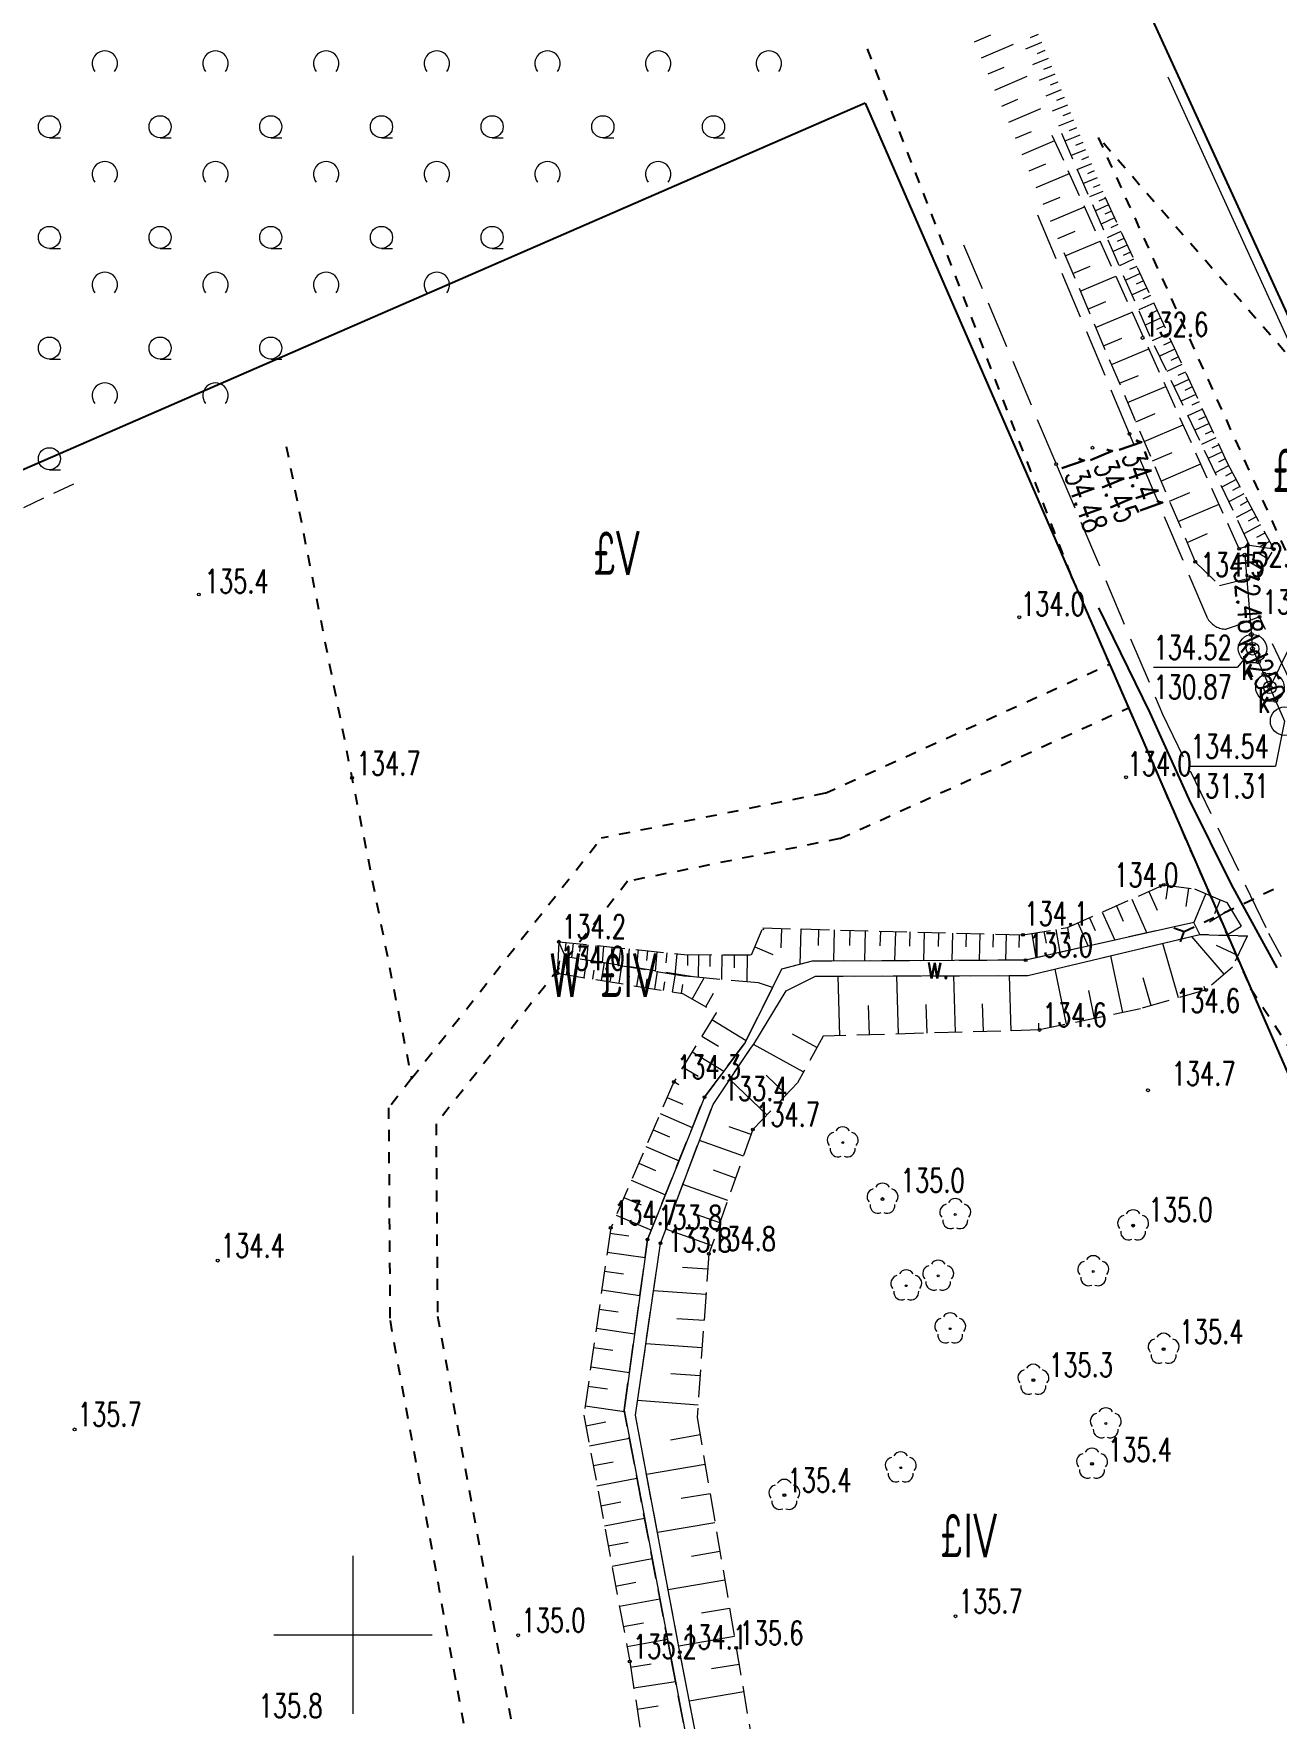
# Model space of a CAD drawing. Header units: metres. Extents: x 7583802 to 7586368, y 5958992 to 5960558.
# Drawn here: x 7585879.8 to 7585958.4, y 5959594.7 to 5959701.3 of the extents above; entities that cross this region are included whole.
import ezdxf
from ezdxf.enums import TextEntityAlignment as Align

# ---------------------------------------------------------------- set-up
doc = ezdxf.new("R2010")
doc.units = ezdxf.units.M
for name, pattern in [('1', [0]), ('2', [3, 2, -1]), ('3_1', [0]), ('3_BUBZ02', [2.45, 1.75, -0.7]), ('3_BUBZ02G', [2.45, 1.75, -0.7]), ('3_KTJZ01', [4, 3, -1]), ('3_PTRW02', [0]), ('3_PTTL', [2.1, 1.4, -0.7]), ('4_1', [0]), ('4_SUBP02_05', [0]), ('4_SUPK_01', [0]), ('4_SUPT_01', [0]), ('GUZ', [1.4, 0.7, -0.7])]:
    doc.linetypes.add(name, pattern=pattern)
doc.layers.get('0').update_dxf_attribs({"color": 250, "linetype": 'CONTINUOUS', "lineweight": 100})
for name, color, linetype, lineweight in [('1000_L_1', 7, '1', 18), ('BUBZ_L_1', 7, '3_BUBZ02', 18), ('BUIB_L_4', 7, 'CONTINUOUS', 25), ('DZIALKI-G_L_0', 7, '1', 25), ('KONTURY_L_0', 114, '2', 25), ('KONTURY_NR_T_0', 114, 'CONTINUOUS', 25), ('KTJZ_L_0', 7, '3_KTJZ01', 18), ('KTOK_L_4', 7, 'CONTINUOUS', 25), ('OBOP_T_1', 3, 'CONTINUOUS', 18), ('PTRW_E_T_0', 7, 'CONTINUOUS', 15), ('PTRW_L_1', 7, 'CONTINUOUS', 18), ('PTTL_L_3', 7, '3_PTTL', 18), ('RTPW_T_0', 7, 'CONTINUOUS', 15), ('RTPW_T_1', 7, 'CONTINUOUS', 15), ('SUBK_L_0', 34, '4_SUBP02_05', 18), ('SUPK_E_T_0', 34, 'CONTINUOUS', 15), ('SUPK_L_0', 34, '4_SUPK_01', 18), ('SUPT_L_0', 30, '4_SUPT_01', 18), ('SUTK_T_0', 34, 'CONTINUOUS', 18), ('SUUK_E_T_3', 7, 'CONTINUOUS', 15), ('SUUK_T_4', 7, 'CONTINUOUS', 13), ('SUUK_T_5', 7, 'CONTINUOUS', 25)]:
    doc.layers.add(name, color=color, linetype=linetype, lineweight=lineweight)
doc.styles.get("Standard").update_dxf_attribs({"font": 'Simplex.SHX', "width": 0.75})

# ---------------------------------------------------------------- blocks, each defined once
blk = doc.blocks.new('3_OBOP02_01')
at = {"linetype": 'CONTINUOUS'}
blk.add_circle((0, 0), 0.06, dxfattribs=at)
for centre, start, end in [((-0.48, 0.15), 102.1445, 221.86), ((0, 0.5), 30.1401, 149.8599), ((0.48, 0.15), 318.14, 77.8555), ((-0.29, -0.4), 174.1482, 293.8542), ((0.29, -0.4), 246.1458, 5.8518)]:
    blk.add_arc(centre, 0.5, start, end, dxfattribs=at)
blk = doc.blocks.new('3_PTTL02')
at = {"linetype": 'CONTINUOUS'}
blk.add_arc((0, 0.5), 0.8, 321.3178, 218.6822, dxfattribs=at)
blk = doc.blocks.new('3_PTTL05')
at = {"linetype": 'CONTINUOUS'}
blk.add_line((0, -0.7), (0.7, -0.7), dxfattribs=at)
blk.add_circle((0, 0), 0.7, dxfattribs=at)
blk = doc.blocks.new('3_RTPW01')
at = {"linetype": 'CONTINUOUS'}
blk.add_circle((0, 0), 0.09, dxfattribs=at)
blk = doc.blocks.new('3_RTPW02')
at = {"linetype": 'CONTINUOUS'}
blk.add_circle((0, 0), 0.09, dxfattribs=at)
blk = doc.blocks.new('4_SUPS01_05')
at = {"linetype": 'CONTINUOUS'}
blk.add_circle((0, 0), 0.125, dxfattribs=at)
blk = doc.blocks.new('4_SUUS22_01')
at = {"linetype": 'CONTINUOUS'}
blk.add_circle((0, 0), 0.4, dxfattribs=at)
blk = doc.blocks.new('4_SUUS23')
at = {"linetype": 'CONTINUOUS'}
blk.add_line((0, -0.5), (0, 0.5), dxfattribs=at)

msp = doc.modelspace()

# ---------------------------------------------------------------- linework, layer by layer
at = {"layer": '1000_L_1', "linetype": '1'}
for p, q in [((7585900, 5959595), (7585900, 5959605)), ((7585895, 5959600), (7585905, 5959600))]:
    msp.add_line(p, q, dxfattribs=at)
at = {"layer": 'BUBZ_L_1', "linetype": '3_1'}
for p, q in [((7585939.31, 5959700.76), (7585940.33, 5959701.2)), ((7585943.34, 5959701.23), (7585942.83, 5959701.02)), ((7585939.74, 5959699.75), (7585941.78, 5959700.61)), ((7585943.55, 5959700.72), (7585942.54, 5959700.3)), ((7585943.76, 5959700.21), (7585943.26, 5959700.01)), ((7585940.17, 5959698.73), (7585941.19, 5959699.16)), ((7585943.97, 5959699.71), (7585942.97, 5959699.3)), ((7585944.38, 5959698.71), (7585943.39, 5959698.31)), ((7585944.17, 5959699.21), (7585943.68, 5959699.01)), ((7585940.6, 5959697.71), (7585942.64, 5959698.58)), ((7585944.78, 5959697.73), (7585943.81, 5959697.33)), ((7585944.58, 5959698.22), (7585944.09, 5959698.02)), ((7585941.03, 5959696.7), (7585942.05, 5959697.13)), ((7585941.47, 5959695.68), (7585943.5, 5959696.54)), ((7585945.18, 5959696.76), (7585944.22, 5959696.37)), ((7585944.98, 5959697.24), (7585944.5, 5959697.05)), ((7585945.57, 5959695.8), (7585944.62, 5959695.42)), ((7585945.37, 5959696.28), (7585944.9, 5959696.09)), ((7585941.9, 5959694.66), (7585942.91, 5959695.09)), ((7585942.33, 5959693.64), (7585944.38, 5959694.51)), ((7585945.96, 5959694.86), (7585945.03, 5959694.48)), ((7585945.76, 5959695.33), (7585945.29, 5959695.14)), ((7585946.15, 5959694.4), (7585945.69, 5959694.21)), ((7585946.33, 5959693.94), (7585945.43, 5959693.57)), ((7585946.52, 5959693.49), (7585946.07, 5959693.3)), ((7585942.77, 5959692.6), (7585943.81, 5959693.04)), ((7585943.21, 5959691.55), (7585945.31, 5959692.44)), ((7585946.7, 5959693.04), (7585945.82, 5959692.68)), ((7585946.88, 5959692.6), (7585946.45, 5959692.42)), ((7585947.06, 5959692.16), (7585946.2, 5959691.8)), ((7585947.42, 5959691.3), (7585946.57, 5959690.95)), ((7585947.24, 5959691.72), (7585946.81, 5959691.55)), ((7585943.66, 5959690.49), (7585944.73, 5959690.94)), ((7585944.12, 5959689.41), (7585946.27, 5959690.33)), ((7585947.79, 5959690.46), (7585946.95, 5959690.08)), ((7585947.6, 5959690.87), (7585947.18, 5959690.68)), ((7585948.17, 5959689.62), (7585947.32, 5959689.23)), ((7585947.98, 5959690.04), (7585947.56, 5959689.85)), ((7585948.37, 5959689.2), (7585947.94, 5959689)), ((7585944.58, 5959688.33), (7585945.67, 5959688.79)), ((7585945.05, 5959687.22), (7585947.25, 5959688.16)), ((7585948.56, 5959688.77), (7585947.7, 5959688.37)), ((7585948.76, 5959688.33), (7585948.32, 5959688.13)), ((7585948.96, 5959687.89), (7585948.08, 5959687.49)), ((7585949.37, 5959687.01), (7585948.47, 5959686.59)), ((7585949.17, 5959687.45), (7585948.72, 5959687.25)), ((7585945.52, 5959686.11), (7585946.63, 5959686.58)), ((7585946, 5959684.99), (7585948.25, 5959685.94)), ((7585949.79, 5959686.1), (7585948.87, 5959685.68)), ((7585949.58, 5959686.55), (7585949.12, 5959686.35)), ((7585950.21, 5959685.18), (7585949.27, 5959684.75)), ((7585950, 5959685.64), (7585949.53, 5959685.43)), ((7585946.48, 5959683.85), (7585947.62, 5959684.33)), ((7585950.64, 5959684.23), (7585949.69, 5959683.8)), ((7585950.43, 5959684.71), (7585949.95, 5959684.49)), ((7585950.86, 5959683.76), (7585950.38, 5959683.54)), ((7585946.97, 5959682.69), (7585949.28, 5959683.67)), ((7585951.08, 5959683.28), (7585950.11, 5959682.83)), ((7585951.31, 5959682.79), (7585950.82, 5959682.56)), ((7585947.47, 5959681.53), (7585948.63, 5959682.02)), ((7585951.53, 5959682.3), (7585950.55, 5959681.85)), ((7585951.76, 5959681.81), (7585951.27, 5959681.58)), ((7585947.97, 5959680.35), (7585950.33, 5959681.35)), ((7585951.98, 5959681.32), (7585951.01, 5959680.87)), ((7585952.21, 5959680.83), (7585951.72, 5959680.61)), ((7585948.48, 5959679.16), (7585949.67, 5959679.66)), ((7585952.43, 5959680.35), (7585951.47, 5959679.91)), ((7585952.65, 5959679.87), (7585952.17, 5959679.65)), ((7585948.99, 5959677.95), (7585951.4, 5959678.97)), ((7585952.87, 5959679.4), (7585951.92, 5959678.96)), ((7585953.3, 5959678.46), (7585952.37, 5959678.03)), ((7585953.08, 5959678.93), (7585952.61, 5959678.71)), ((7585953.72, 5959677.53), (7585952.81, 5959677.11)), ((7585953.51, 5959677.99), (7585953.05, 5959677.78)), ((7585949.51, 5959676.73), (7585950.73, 5959677.25)), ((7585950.03, 5959675.49), (7585952.5, 5959676.54)), ((7585954.14, 5959676.61), (7585953.24, 5959676.2)), ((7585953.93, 5959677.07), (7585953.48, 5959676.86)), ((7585954.56, 5959675.71), (7585953.67, 5959675.3)), ((7585954.35, 5959676.16), (7585953.9, 5959675.95)), ((7585954.76, 5959675.26), (7585954.32, 5959675.06)), ((7585950.56, 5959674.25), (7585951.81, 5959674.78)), ((7585954.97, 5959674.82), (7585954.09, 5959674.41)), ((7585955.17, 5959674.38), (7585954.73, 5959674.18)), ((7585951.1, 5959672.98), (7585953.62, 5959674.06)), ((7585955.38, 5959673.95), (7585954.53, 5959673.49)), ((7585955.85, 5959673.08), (7585954.95, 5959672.6)), ((7585955.61, 5959673.52), (7585955.18, 5959673.28)), ((7585951.64, 5959671.7), (7585952.92, 5959672.25)), ((7585956.34, 5959672.17), (7585955.4, 5959671.66)), ((7585956.09, 5959672.63), (7585955.63, 5959672.38)), ((7585952.19, 5959670.41), (7585954.78, 5959671.51)), ((7585956.86, 5959671.21), (7585955.86, 5959670.68)), ((7585956.59, 5959671.7), (7585956.11, 5959671.44)), ((7585957.4, 5959670.21), (7585956.35, 5959669.65)), ((7585957.12, 5959670.72), (7585956.61, 5959670.44)), ((7585952.75, 5959669.1), (7585954.05, 5959669.66)), ((7585957.68, 5959669.69), (7585957.14, 5959669.4)), ((7585957.96, 5959669.15), (7585957.31, 5959668.8)), ((7585957.47, 5959667.38), (7585956.51, 5959667.95)), ((7585957.86, 5959668.05), (7585957.2, 5959668.44)), ((7585949.25, 5959646.54), (7585950.21, 5959644.39)), ((7585950.33, 5959647.02), (7585950.85, 5959645.84)), ((7585951.53, 5959647.41), (7585951.41, 5959646.53)), ((7585952.84, 5959647.23), (7585952.68, 5959646.07)), ((7585953.94, 5959646.88), (7585953.17, 5959645.05)), ((7585954.85, 5959646.49), (7585954.48, 5959645.61)), ((7585947.39, 5959645.71), (7585948.18, 5959643.94)), ((7585948.28, 5959646.11), (7585948.71, 5959645.13)), ((7585955.52, 5959645.89), (7585954.18, 5959645.07)), ((7585925.9, 5959644.65), (7585925.99, 5959644.61)), ((7585927.09, 5959644.68), (7585927.06, 5959643.45)), ((7585928.32, 5959644.65), (7585928.26, 5959642.4)), ((7585929.44, 5959644.62), (7585929.41, 5959643.61)), ((7585930.44, 5959644.59), (7585930.39, 5959642.62)), ((7585931.43, 5959644.56), (7585931.4, 5959643.59)), ((7585932.4, 5959644.54), (7585932.35, 5959642.62)), ((7585933.36, 5959644.51), (7585933.33, 5959643.57)), ((7585934.3, 5959644.49), (7585934.25, 5959642.63)), ((7585935.22, 5959644.46), (7585935.2, 5959643.55)), ((7585936.13, 5959644.44), (7585936.09, 5959642.64)), ((7585937.03, 5959644.41), (7585937.01, 5959643.53)), ((7585937.92, 5959644.39), (7585937.87, 5959642.65)), ((7585938.79, 5959644.37), (7585938.76, 5959643.51)), ((7585939.64, 5959644.34), (7585939.6, 5959642.66)), ((7585940.49, 5959644.32), (7585940.46, 5959643.49)), ((7585942.93, 5959644.36), (7585943.19, 5959642.82)), ((7585943.7, 5959644.49), (7585943.83, 5959643.74)), ((7585944.45, 5959644.62), (7585944.7, 5959643.16)), ((7585945.19, 5959644.74), (7585945.3, 5959644.03)), ((7585945.84, 5959645.03), (7585946.5, 5959643.56)), ((7585946.58, 5959645.36), (7585946.94, 5959644.55)), ((7585956.18, 5959644.81), (7585955.24, 5959644.24)), ((7585913.47, 5959643.79), (7585913.42, 5959643.34)), ((7585913.92, 5959643.75), (7585913.82, 5959642.83)), ((7585914.38, 5959643.7), (7585914.33, 5959643.23)), ((7585914.86, 5959643.65), (7585914.76, 5959642.67)), ((7585915.35, 5959643.6), (7585915.29, 5959643.1)), ((7585915.85, 5959643.55), (7585915.75, 5959642.51)), ((7585916.37, 5959643.5), (7585916.32, 5959642.96)), ((7585916.91, 5959643.44), (7585916.8, 5959642.34)), ((7585917.46, 5959643.39), (7585917.4, 5959642.82)), ((7585918.03, 5959643.33), (7585917.91, 5959642.15)), ((7585918.62, 5959643.27), (7585918.56, 5959642.66)), ((7585925.42, 5959643.52), (7585926.55, 5959643.04)), ((7585941.32, 5959644.3), (7585941.27, 5959642.66)), ((7585942.13, 5959644.28), (7585942.11, 5959643.47)), ((7585952.2, 5959640.29), (7585951.21, 5959643.73)), ((7585955.1, 5959641.78), (7585953.05, 5959644.17)), ((7585955.96, 5959642.96), (7585954.62, 5959643.59)), ((7585912.95, 5959641.84), (7585913.08, 5959642.63)), ((7585913.5, 5959641.75), (7585913.68, 5959642.85)), ((7585914.05, 5959641.66), (7585914.14, 5959642.21)), ((7585914.61, 5959641.57), (7585914.79, 5959642.67)), ((7585915.72, 5959641.39), (7585915.9, 5959642.5)), ((7585916.83, 5959641.21), (7585917.01, 5959642.32)), ((7585919.22, 5959643.21), (7585919.1, 5959641.96)), ((7585919.85, 5959643.14), (7585919.78, 5959642.5)), ((7585920.49, 5959643.08), (7585920.35, 5959641.75)), ((7585921.15, 5959643.03), (7585921.15, 5959642.33)), ((7585921.85, 5959643.02), (7585921.84, 5959641.58)), ((7585922.57, 5959643.02), (7585922.56, 5959642.27)), ((7585923.32, 5959643.01), (7585923.31, 5959641.45)), ((7585924.1, 5959643.01), (7585924.1, 5959642.19)), ((7585924.92, 5959643), (7585924.91, 5959641.31)), ((7585948.69, 5959639.37), (7585947.94, 5959642.95)), ((7585915.16, 5959641.48), (7585915.25, 5959642.03)), ((7585916.27, 5959641.3), (7585916.37, 5959641.85)), ((7585917.39, 5959641.11), (7585917.48, 5959641.67)), ((7585917.95, 5959641.02), (7585918.13, 5959642.14)), ((7585918.51, 5959640.93), (7585918.6, 5959641.49)), ((7585919.08, 5959640.84), (7585919.26, 5959641.97)), ((7585919.64, 5959640.75), (7585919.73, 5959641.31)), ((7585920.2, 5959640.66), (7585920.39, 5959641.79)), ((7585920.77, 5959640.57), (7585920.86, 5959641.13)), ((7585921.44, 5959640.21), (7585922.2, 5959641.55)), ((7585930.8, 5959637.89), (7585930.69, 5959641.66)), ((7585934.5, 5959638), (7585934.39, 5959641.68)), ((7585938.11, 5959638.1), (7585938, 5959641.69)), ((7585941.62, 5959638.21), (7585941.52, 5959641.7)), ((7585945.13, 5959638.62), (7585944.4, 5959642.11)), ((7585950.48, 5959639.79), (7585949.97, 5959641.55)), ((7585922.31, 5959639.72), (7585922.8, 5959640.59)), ((7585946.9, 5959638.99), (7585946.53, 5959640.76)), ((7585953.9, 5959640.78), (7585953.83, 5959641.01)), ((7585932.66, 5959637.95), (7585932.61, 5959639.81)), ((7585936.31, 5959638.05), (7585936.26, 5959639.87)), ((7585939.87, 5959638.16), (7585939.82, 5959639.92)), ((7585922.7, 5959638.91), (7585924.87, 5959637.59)), ((7585929.34, 5959637.14), (7585927.79, 5959638)), ((7585943.38, 5959638.26), (7585943.37, 5959638.69)), ((7585921.45, 5959636.87), (7585923.45, 5959635.65)), ((7585922.06, 5959637.87), (7585923.11, 5959637.23)), ((7585928.48, 5959635.6), (7585925.33, 5959637.34)), ((7585920.87, 5959635.91), (7585921.82, 5959635.33)), ((7585920.3, 5959634.99), (7585920.61, 5959634.8)), ((7585926.18, 5959632.89), (7585923.83, 5959635.13)), ((7585927.4, 5959634.18), (7585926.12, 5959635.4)), ((7585919.87, 5959633.99), (7585920.87, 5959633.56)), ((7585919.43, 5959632.97), (7585921.46, 5959632.09)), ((7585918.98, 5959631.94), (7585920.01, 5959631.49)), ((7585925.18, 5959631.65), (7585923.8, 5959632.14)), ((7585918.53, 5959630.89), (7585920.62, 5959629.98)), ((7585924.69, 5959630.27), (7585921.91, 5959631.26)), ((7585918.07, 5959629.83), (7585919.13, 5959629.37)), ((7585917.6, 5959628.75), (7585919.76, 5959627.82)), ((7585923.7, 5959627.47), (7585920.86, 5959628.48)), ((7585924.2, 5959628.88), (7585922.79, 5959629.38)), ((7585917.13, 5959627.66), (7585918.22, 5959627.19)), ((7585916.65, 5959626.55), (7585918.87, 5959625.59)), ((7585923.19, 5959626.05), (7585921.76, 5959626.56)), ((7585916.25, 5959625.41), (7585917.45, 5959625.24)), ((7585922.68, 5959624.62), (7585919.79, 5959625.65)), ((7585916.08, 5959624.21), (7585918.48, 5959623.87)), ((7585915.91, 5959623.01), (7585917.11, 5959622.84)), ((7585922.43, 5959623.12), (7585920.84, 5959623.23)), ((7585915.74, 5959621.81), (7585918.15, 5959621.46)), ((7585922.32, 5959621.52), (7585919.01, 5959621.76)), ((7585915.56, 5959620.6), (7585916.77, 5959620.43)), ((7585922.2, 5959619.87), (7585920.48, 5959619.99)), ((7585915.39, 5959619.39), (7585917.81, 5959619.04)), ((7585915.21, 5959618.17), (7585916.43, 5959618)), ((7585922.07, 5959618.16), (7585918.52, 5959618.41)), ((7585915.04, 5959616.95), (7585917.48, 5959616.6)), ((7585914.86, 5959615.73), (7585916.09, 5959615.55)), ((7585921.95, 5959616.38), (7585920.1, 5959616.51)), ((7585914.68, 5959614.49), (7585917.16, 5959614.13)), ((7585921.82, 5959614.53), (7585917.99, 5959614.81)), ((7585914.73, 5959613.22), (7585915.99, 5959613.46)), ((7585914.96, 5959611.96), (7585917.48, 5959612.43)), ((7585921.95, 5959612.64), (7585920.08, 5959612.32)), ((7585915.2, 5959610.7), (7585916.46, 5959610.93)), ((7585922.27, 5959610.77), (7585918.56, 5959610.14)), ((7585915.43, 5959609.43), (7585917.96, 5959609.9)), ((7585915.67, 5959608.16), (7585916.93, 5959608.4)), ((7585922.58, 5959608.92), (7585920.75, 5959608.61)), ((7585915.9, 5959606.9), (7585918.44, 5959607.37)), ((7585922.89, 5959607.08), (7585919.25, 5959606.46)), ((7585916.14, 5959605.62), (7585917.41, 5959605.86)), ((7585923.2, 5959605.26), (7585921.4, 5959604.95)), ((7585916.38, 5959604.35), (7585918.92, 5959604.83)), ((7585916.61, 5959603.08), (7585917.89, 5959603.32)), ((7585923.51, 5959603.46), (7585919.93, 5959602.85)), ((7585916.85, 5959601.8), (7585919.4, 5959602.28)), ((7585917.09, 5959600.53), (7585918.37, 5959600.76)), ((7585923.82, 5959601.67), (7585922.04, 5959601.36)), ((7585917.33, 5959599.25), (7585919.88, 5959599.72)), ((7585924.12, 5959599.89), (7585920.6, 5959599.29)), ((7585917.56, 5959597.96), (7585918.85, 5959598.16)), ((7585924.42, 5959598.13), (7585922.68, 5959597.84)), ((7585917.76, 5959596.64), (7585920.4, 5959597.05)), ((7585924.71, 5959596.39), (7585921.27, 5959595.81)), ((7585917.97, 5959595.3), (7585919.31, 5959595.51))]:
    msp.add_line(p, q, dxfattribs=at)
at = {"layer": 'BUBZ_L_1', "linetype": '3_BUBZ02'}
for p, q in [((7585956.05, 5959668.69), (7585944.08, 5959695.17)), ((7585950.42, 5959682.12), (7585944.62, 5959695.42)), ((7585956.71, 5959668.9), (7585950.42, 5959682.12)), ((7585956.71, 5959668.9), (7585956.05, 5959668.69)), ((7585958.23, 5959668.66), (7585956.71, 5959668.9)), ((7585958.23, 5959668.66), (7585956.71, 5959668.9)), ((7585953.17, 5959645.06), (7585942.54, 5959642.67)), ((7585953.55, 5959644.29), (7585953.17, 5959645.06)), ((7585913.02, 5959643.84), (7585912.93, 5959641.84)), ((7585913.44, 5959642.89), (7585913.02, 5959643.84)), ((7585913.44, 5959642.89), (7585913.02, 5959643.84)), ((7585942.67, 5959641.7), (7585953.55, 5959644.29)), ((7585956.55, 5959644.2), (7585953.55, 5959644.29)), ((7585953.55, 5959644.29), (7585956.55, 5959644.2)), ((7585920.92, 5959641.66), (7585913.44, 5959642.89)), ((7585921.52, 5959641.61), (7585913.44, 5959642.89)), ((7585929.04, 5959642.61), (7585927.11, 5959642.1)), ((7585942.54, 5959642.67), (7585929.04, 5959642.61)), ((7585921.52, 5959641.61), (7585920.92, 5959641.66)), ((7585925.65, 5959641.24), (7585921.52, 5959641.61)), ((7585925.65, 5959641.24), (7585921.52, 5959641.61)), ((7585926.54, 5959640.95), (7585925.65, 5959641.24)), ((7585926.54, 5959640.95), (7585925.65, 5959641.24)), ((7585927.11, 5959642.1), (7585926.54, 5959640.95)), ((7585927.39, 5959640.74), (7585929.26, 5959641.66)), ((7585929.26, 5959641.66), (7585942.67, 5959641.7)), ((7585924.81, 5959637.47), (7585926.54, 5959640.95)), ((7585925.34, 5959637.36), (7585927.39, 5959640.74)), ((7585922.23, 5959634.01), (7585924.81, 5959637.47)), ((7585922.77, 5959633.55), (7585925.15, 5959637.09)), ((7585925.15, 5959637.09), (7585925.34, 5959637.36)), ((7585918.63, 5959625), (7585922.23, 5959634.01)), ((7585919.45, 5959624.74), (7585922.77, 5959633.55)), ((7585917.15, 5959614.2), (7585918.63, 5959625)), ((7585917.86, 5959613.9), (7585919.45, 5959624.74)), ((7585920.07, 5959598.74), (7585917.15, 5959614.2)), ((7585920.67, 5959598.9), (7585917.86, 5959613.9)), ((7585925.53, 5959570.37), (7585920.07, 5959598.74)), ((7585926.26, 5959570.31), (7585920.67, 5959598.9))]:
    msp.add_line(p, q, dxfattribs=at)
at = {"layer": 'BUBZ_L_1', "linetype": '3_BUBZ02G'}
for p, q in [((7585947.56, 5959690.95), (7585955.28, 5959674.14)), ((7585944.96, 5959687.43), (7585953.27, 5959667.87)), ((7585955.28, 5959674.14), (7585958.23, 5959668.66)), ((7585953.27, 5959667.87), (7585954.8, 5959666.37)), ((7585957.23, 5959666.98), (7585958.23, 5959668.66)), ((7585954.8, 5959666.37), (7585957.23, 5959666.98)), ((7585945.19, 5959644.74), (7585951.28, 5959647.44)), ((7585951.28, 5959647.44), (7585953.22, 5959647.18)), ((7585953.22, 5959647.18), (7585954.69, 5959646.56)), ((7585954.69, 5959646.56), (7585955.26, 5959646.32)), ((7585955.26, 5959646.32), (7585956.55, 5959644.2)), ((7585925.2, 5959643), (7585925.93, 5959644.71)), ((7585925.93, 5959644.71), (7585942.38, 5959644.27)), ((7585942.38, 5959644.27), (7585945.19, 5959644.74)), ((7585913.02, 5959643.84), (7585920.95, 5959643.03)), ((7585956.55, 5959644.2), (7585955.62, 5959642.23)), ((7585920.95, 5959643.03), (7585925.2, 5959643)), ((7585955.62, 5959642.23), (7585953.95, 5959640.79)), ((7585912.93, 5959641.84), (7585920.83, 5959640.56)), ((7585920.83, 5959640.56), (7585922.97, 5959639.35)), ((7585953.95, 5959640.79), (7585949.81, 5959639.6)), ((7585922.97, 5959639.35), (7585920.29, 5959634.97)), ((7585949.81, 5959639.6), (7585943.42, 5959638.26)), ((7585943.42, 5959638.26), (7585929.73, 5959637.86)), ((7585929.73, 5959637.86), (7585928.11, 5959634.92)), ((7585920.29, 5959634.97), (7585916.3, 5959625.74)), ((7585928.11, 5959634.92), (7585925.29, 5959631.96)), ((7585925.29, 5959631.96), (7585922.5, 5959624.1)), ((7585916.3, 5959625.74), (7585914.6, 5959613.9)), ((7585922.5, 5959624.1), (7585921.76, 5959613.75)), ((7585914.6, 5959613.9), (7585917.5, 5959598.31)), ((7585921.76, 5959613.75), (7585924.24, 5959599.17)), ((7585924.24, 5959599.17), (7585929.14, 5959570.05)), ((7585917.5, 5959598.31), (7585921.76, 5959570.99))]:
    msp.add_line(p, q, dxfattribs=at)
at = {"layer": 'BUBZ_L_1', "linetype": '3_1'}
for p in [(7585958.23, 5959668.66), (7585913.02, 5959643.84), (7585956.55, 5959644.2)]:
    msp.add_point(p, dxfattribs=at)
at = {"layer": 'BUIB_L_4', "linetype": '3_1'}
for p, q in [((7585956.34, 5959646.26), (7585956.97, 5959646.56)), ((7585957.59, 5959646.86), (7585958.22, 5959647.16)), ((7585953.83, 5959645.08), (7585954.45, 5959645.37)), ((7585955.08, 5959645.67), (7585955.71, 5959645.97)), ((7585951.92, 5959644.71), (7585952.57, 5959644.48)), ((7585952.34, 5959643.83), (7585952.57, 5959644.48)), ((7585952.57, 5959644.48), (7585953.2, 5959644.78))]:
    msp.add_line(p, q, dxfattribs=at)
at = {"layer": 'DZIALKI-G_L_0', "linetype": '1'}
for p, q in [((7585913.42, 5959783.41), (7585962.54, 5959675.94)), ((7585932.39, 5959696.88), (7585826.65, 5959650.84)), ((7585932.39, 5959696.88), (7585965.06, 5959621.85))]:
    msp.add_line(p, q, dxfattribs=at)
at = {"layer": 'KONTURY_L_0', "linetype": 'GUZ'}
for p, q in [((7585932.52, 5959700.32), (7585945.43, 5959666.95)), ((7585968.13, 5959670.58), (7585947.13, 5959694.72)), ((7585947.13, 5959694.72), (7585959.78, 5959666.79)), ((7585895.78, 5959675.17), (7585903.7, 5959635.18)), ((7585945.43, 5959666.95), (7585947.85, 5959661.39)), ((7585929.86, 5959653.23), (7585947.85, 5959661.39)), ((7585947.85, 5959661.39), (7585949.05, 5959658.64)), ((7585930.79, 5959650.36), (7585949.05, 5959658.64)), ((7585949.05, 5959658.64), (7585956.77, 5959640.88)), ((7585929.86, 5959653.23), (7585915.7, 5959650.39)), ((7585903.7, 5959635.18), (7585915.7, 5959650.39)), ((7585930.79, 5959650.36), (7585917.37, 5959647.66)), ((7585917.37, 5959647.66), (7585905.25, 5959632.31)), ((7585956.77, 5959640.88), (7585973.1, 5959615.8)), ((7585903.7, 5959635.18), (7585902.25, 5959633.33)), ((7585902.25, 5959633.33), (7585902.34, 5959619.88)), ((7585905.25, 5959632.31), (7585905.34, 5959620.16)), ((7585902.34, 5959619.88), (7585910.31, 5959576.18)), ((7585905.34, 5959620.16), (7585913.31, 5959576.39))]:
    msp.add_line(p, q, dxfattribs=at)
at = {"layer": 'KTJZ_L_0', "linetype": '3_KTJZ01'}
for p, q in [((7585949.11, 5959675.96), (7585943.25, 5959689.94)), ((7585938.62, 5959687.93), (7585944.47, 5959674.05)), ((7585954.06, 5959664.26), (7585949.11, 5959675.96)), ((7585944.47, 5959674.05), (7585951.2, 5959658.24)), ((7585955.8, 5959663.79), (7585955.23, 5959663.61)), ((7585957.33, 5959664.38), (7585955.8, 5959663.79)), ((7585961.18, 5959656.38), (7585957.33, 5959664.38)), ((7585951.2, 5959658.24), (7585957.91, 5959644.39)), ((7585957.91, 5959644.39), (7585958.71, 5959642.91))]:
    msp.add_line(p, q, dxfattribs=at)
msp.add_arc((7585955.23, 5959664.98), 1.37, 211.7047, 270.186, dxfattribs=at)
at = {"layer": 'KTOK_L_4'}
for p, q in [((7585947.14, 5959664.95), (7585950.39, 5959658.31)), ((7585950.39, 5959658.31), (7585952.87, 5959652.85)), ((7585952.87, 5959652.85), (7585955.54, 5959647.46)), ((7585955.54, 5959647.46), (7585958.42, 5959642.19))]:
    msp.add_line(p, q, dxfattribs=at)
at = {"layer": 'PTRW_L_1', "linetype": '3_PTRW02'}
for p, q in [((7585953.17, 5959645.06), (7585942.54, 5959642.67)), ((7585953.55, 5959644.29), (7585953.17, 5959645.06)), ((7585942.67, 5959641.7), (7585953.55, 5959644.29)), ((7585929.04, 5959642.61), (7585927.11, 5959642.1)), ((7585942.54, 5959642.67), (7585929.04, 5959642.61)), ((7585927.11, 5959642.1), (7585926.54, 5959640.95)), ((7585927.39, 5959640.74), (7585929.26, 5959641.66)), ((7585929.26, 5959641.66), (7585942.67, 5959641.7)), ((7585926.54, 5959640.95), (7585924.81, 5959637.47)), ((7585925.34, 5959637.36), (7585927.39, 5959640.74)), ((7585924.81, 5959637.47), (7585922.23, 5959634.01)), ((7585922.77, 5959633.55), (7585925.15, 5959637.09)), ((7585925.15, 5959637.09), (7585925.34, 5959637.36)), ((7585922.23, 5959634.01), (7585918.63, 5959625)), ((7585919.45, 5959624.74), (7585922.77, 5959633.55)), ((7585918.63, 5959625), (7585917.15, 5959614.2)), ((7585917.86, 5959613.9), (7585919.45, 5959624.74)), ((7585917.15, 5959614.2), (7585920.07, 5959598.74)), ((7585920.67, 5959598.9), (7585917.86, 5959613.9)), ((7585920.07, 5959598.74), (7585925.53, 5959570.37)), ((7585926.26, 5959570.31), (7585920.67, 5959598.9))]:
    msp.add_line(p, q, dxfattribs=at)
at = {"layer": 'PTTL_L_3', "linetype": '3_PTTL'}
msp.add_line((7585882.32, 5959672.79), (7585870.94, 5959667.39), dxfattribs=at)
at = {"layer": 'SUBK_L_0', "linetype": '4_SUBP02_05'}
for centre in [(7585956.89, 5959662.37), (7585957.99, 5959659.93), (7585958.92, 5959657.79)]:
    msp.add_circle(centre, 0.9, dxfattribs=at)
at = {"layer": 'SUPK_L_0', "linetype": '4_1'}
for p, q in [((7585956.4, 5959668.29), (7585956.89, 5959662.37)), ((7585956.89, 5959662.37), (7585957.99, 5959659.93)), ((7585957.99, 5959659.93), (7585958.92, 5959657.79))]:
    msp.add_line(p, q, dxfattribs=at)
at = {"layer": 'SUPT_L_0', "linetype": '4_SUPT_01'}
msp.add_line((7585959.6, 5959680.9), (7585951.55, 5959698.53), dxfattribs=at)
at = {"layer": 'SUTK_T_0', "linetype": 'CONTINUOUS'}
for p, q in [((7585956.89, 5959662.37), (7585955.95, 5959661.2)), ((7585957.99, 5959659.93), (7585959.18, 5959662.36)), ((7585950.63, 5959661.2), (7585955.95, 5959661.2)), ((7585958.92, 5959657.79), (7585958.35, 5959654.94)), ((7585952.98, 5959654.94), (7585958.35, 5959654.94))]:
    msp.add_line(p, q, dxfattribs=at)

# ---------------------------------------------------------------- block references
at = {"layer": 'OBOP_T_1'}
for p in [(7585930.97, 5959631.13), (7585933.49, 5959627.56), (7585938.09, 5959626.59), (7585949.34, 5959625.88), (7585934.99, 5959622.08), (7585937.01, 5959622.7), (7585946.82, 5959622.98), (7585937.77, 5959619.36), (7585951.27, 5959618.07), (7585943.03, 5959616.11), (7585947.61, 5959613.36), (7585934.64, 5959610.57), (7585946.74, 5959610.81), (7585927.28, 5959608.83)]:
    msp.add_blockref('3_OBOP02_01', p, dxfattribs=at)
at = {"layer": 'PTTL_L_3'}
for name, p in [('3_PTTL02', (7585884.3, 5959698.89)), ('3_PTTL02', (7585891.3, 5959698.89)), ('3_PTTL02', (7585898.3, 5959698.89)), ('3_PTTL02', (7585905.3, 5959698.89)), ('3_PTTL02', (7585912.3, 5959698.89)), ('3_PTTL02', (7585919.3, 5959698.89)), ('3_PTTL02', (7585926.3, 5959698.89)), ('3_PTTL05', (7585880.8, 5959695.39)), ('3_PTTL05', (7585887.8, 5959695.39)), ('3_PTTL05', (7585894.8, 5959695.39)), ('3_PTTL05', (7585901.8, 5959695.39)), ('3_PTTL05', (7585908.8, 5959695.39)), ('3_PTTL05', (7585915.8, 5959695.39)), ('3_PTTL05', (7585922.8, 5959695.39)), ('3_PTTL02', (7585884.3, 5959691.89)), ('3_PTTL02', (7585891.3, 5959691.89)), ('3_PTTL02', (7585898.3, 5959691.89)), ('3_PTTL02', (7585905.3, 5959691.89)), ('3_PTTL02', (7585912.3, 5959691.89)), ('3_PTTL02', (7585919.3, 5959691.89)), ('3_PTTL05', (7585880.8, 5959688.39)), ('3_PTTL05', (7585887.8, 5959688.39)), ('3_PTTL05', (7585894.8, 5959688.39)), ('3_PTTL05', (7585901.8, 5959688.39)), ('3_PTTL05', (7585908.8, 5959688.39)), ('3_PTTL02', (7585884.3, 5959684.89)), ('3_PTTL02', (7585891.3, 5959684.89)), ('3_PTTL02', (7585898.3, 5959684.89)), ('3_PTTL02', (7585905.3, 5959684.89)), ('3_PTTL05', (7585880.8, 5959681.39)), ('3_PTTL05', (7585887.8, 5959681.39)), ('3_PTTL05', (7585894.8, 5959681.39)), ('3_PTTL02', (7585884.3, 5959677.89)), ('3_PTTL02', (7585891.3, 5959677.89)), ('3_PTTL05', (7585880.8, 5959674.39))]:
    msp.add_blockref(name, p, dxfattribs=at)
at = {"layer": 'RTPW_T_0'}
for p in [(7585949.94, 5959682.03), (7585953.27, 5959667.87), (7585956.05, 5959668.69), (7585958.23, 5959668.66), (7585890.25, 5959665.8), (7585942.14, 5959664.36), (7585899.94, 5959654.21), (7585948.89, 5959654.24), (7585951.28, 5959647.44), (7585942.38, 5959644.27), (7585913.02, 5959643.84), (7585942.54, 5959642.67), (7585912.93, 5959641.84), (7585953.95, 5959640.79), (7585943.42, 5959638.26), (7585920.29, 5959634.97), (7585922.23, 5959634.01), (7585950.28, 5959634.44), (7585925.29, 5959631.96), (7585933.49, 5959627.56), (7585916.3, 5959625.74), (7585949.34, 5959625.88), (7585918.63, 5959625), (7585919.45, 5959624.77), (7585922.5, 5959624.1), (7585891.44, 5959623.67), (7585951.27, 5959618.07), (7585943.03, 5959616.11), (7585882.39, 5959612.99), (7585946.74, 5959610.81), (7585927.28, 5959608.83), (7585938.11, 5959601.17), (7585910.45, 5959599.97), (7585920.67, 5959598.9), (7585924.24, 5959599.17), (7585917.5, 5959598.31)]:
    msp.add_blockref('3_RTPW01', p, dxfattribs=at)
at = {"layer": 'RTPW_T_1'}
for p in [(7585949.11, 5959675.96), (7585946.77, 5959675.09), (7585944.47, 5959674.05), (7585957.33, 5959664.38)]:
    msp.add_blockref('3_RTPW02', p, dxfattribs=at)
at = {"layer": 'SUTK_T_0'}
for p in [(7585956.4, 5959668.29), (7585956.82, 5959663.27), (7585956.89, 5959662.37), (7585957.26, 5959661.55), (7585957.62, 5959660.75), (7585957.99, 5959659.93), (7585958.35, 5959659.1)]:
    msp.add_blockref('4_SUPS01_05', p, dxfattribs=at)
at = {"layer": 'SUUK_T_4'}
for p in [(7585956.89, 5959662.37), (7585957.99, 5959659.93)]:
    msp.add_blockref('4_SUUS22_01', p, dxfattribs=at)
at = {"layer": 'SUUK_T_5', "rotation": 274.731604212859}
msp.add_blockref('4_SUUS23', (7585956.4, 5959668.29), dxfattribs=at)

# ---------------------------------------------------------------- texts
at = {"layer": 'KONTURY_NR_T_0', "width": 0.7}
for s, p in [('£V', (7585958.28, 5959675.04)), ('£V', (7585915.31, 5959669.8)), ('W £IV', (7585912.44, 5959643.1)), ('£IV', (7585937.25, 5959607.66))]:
    msp.add_text(s, height=2.75, dxfattribs=at).set_placement(p, align=Align.TOP_LEFT)
at = {"layer": 'PTRW_E_T_0', "width": 0.7}
msp.add_text('w.', height=1.5, rotation=359.2838, dxfattribs=at).set_placement((7585937.01, 5959642.26), align=Align.MIDDLE)
at = {"layer": 'RTPW_T_0', "width": 0.7}
for s, p in [('132.6', (7585950.04, 5959682.13)), ('132.5', (7585956.11, 5959667.56)), ('134.5', (7585953.61, 5959666.94)), ('135.4', (7585890.62, 5959665.89)), ('134.0', (7585942.24, 5959664.46)), ('134.7', (7585900.23, 5959654.37)), ('134.0', (7585948.99, 5959654.34)), ('134.0', (7585948.14, 5959647.31)), ('134.2', (7585913.22, 5959644.04)), ('134.1', (7585942.46, 5959644.86)), ('133.0', (7585942.74, 5959642.87)), ('134.0', (7585913.13, 5959642.04)), ('134.6', (7585952.05, 5959639.36)), ('134.6', (7585943.62, 5959638.46)), ('134.3', (7585920.49, 5959635.17)), ('134.7', (7585951.77, 5959634.75)), ('133.4', (7585923.44, 5959633.79)), ('134.7', (7585925.49, 5959632.16)), ('135.0', (7585934.64, 5959627.99)), ('134.7', (7585916.5, 5959625.94)), ('135.0', (7585950.32, 5959626.14)), ('133.8', (7585919.31, 5959625.66)), ('134.4', (7585891.64, 5959623.87)), ('133.8', (7585919.92, 5959624.22)), ('134.8', (7585922.7, 5959624.3)), ('135.4', (7585952.27, 5959618.42)), ('135.3', (7585944.02, 5959616.32)), ('135.7', (7585882.59, 5959613.19)), ('135.4', (7585947.75, 5959610.96)), ('135.4', (7585927.48, 5959609.03)), ('135.7', (7585938.31, 5959601.37)), ('135.0', (7585910.65, 5959600.17)), ('135.6', (7585924.44, 5959599.37)), ('135.2', (7585917.7, 5959598.51)), ('134.1', (7585920.87, 5959599.1)), ('135.8', (7585894.03, 5959594.76))]:
    msp.add_text(s, height=1.5, dxfattribs=at).set_placement(p)
at = {"layer": 'RTPW_T_1', "width": 0.7}
for s, rotation, p in [('134.41', 289.08, (7585948.3, 5959675.42)), ('134.48', 289.6716, (7585944.67, 5959674.25)), ('134.45', 292.7338, (7585946.46, 5959674.76))]:
    msp.add_text(s, height=1.5, rotation=rotation, dxfattribs=at).set_placement(p)
msp.add_text('134.49', height=1.5, dxfattribs=at).set_placement((7585957.53, 5959664.58))
at = {"layer": 'SUPK_E_T_0', "width": 0.7}
msp.add_text('kd250', height=1.5, rotation=294.2668, dxfattribs=at).set_placement((7585957.47, 5959661.09), align=Align.MIDDLE)
at = {"layer": 'SUTK_T_0', "width": 0.7}
msp.add_text('132.48', height=1.5, rotation=274.7316, dxfattribs=at).set_placement((7585956.4, 5959668.29), align=Align.MIDDLE_LEFT)
for s, p in [('134.52', (7585950.63, 5959663.2)), ('130.87', (7585950.63, 5959660.7)), ('134.54', (7585952.98, 5959656.94)), ('131.31', (7585952.98, 5959654.44))]:
    msp.add_text(s, height=1.5, dxfattribs=at).set_placement(p, align=Align.TOP_LEFT)
at = {"layer": 'SUUK_E_T_3', "width": 0.7}
for p in [(7585956.94, 5959661.9), (7585958, 5959659.81)]:
    msp.add_text('k', height=1.5, dxfattribs=at).set_placement(p, align=Align.TOP_RIGHT)

doc.saveas('drawing.dxf')
